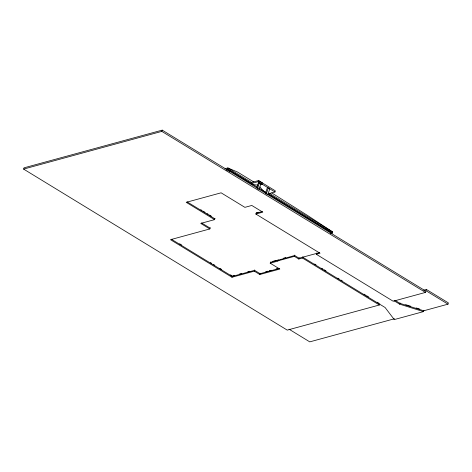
<?xml version="1.0" encoding="UTF-8"?>
<svg xmlns="http://www.w3.org/2000/svg" width="472" height="472" viewBox="0 0 472 472"><rect width="100%" height="100%" fill="white"/><g stroke="black" fill="none" stroke-linecap="round" stroke-linejoin="round"><path stroke-width="0.71" d="M379.759 303.744L379.346 305L287.253 330.123L23.6 169.088L24.013 167.837L162.226 130.13L425.88 291.165L425.467 292.416L393.17 301.23L316.275 254.26L316.683 253.01M23.6 169.088L161.813 131.387L162.226 130.13M226.07 169.466L227.48 169.082L227.852 167.943L237.51 172.02L253.7 181.903M228.253 171.041L228.631 169.631L226.501 170.215M270.609 261.936L270.196 263.193L279.808 269.064L259.795 274.521L254.302 271.164L231.988 277.253L170.469 239.682L209.81 228.95L210.223 227.693M229.699 171.926L230.141 170.569M209.81 228.95L200.748 223.409L214.571 219.639L214.984 218.388M262.638 183.077L258.497 180.552L251.588 182.44L251.21 183.573L227.48 169.082M256.697 187.968L258.302 183.095L259.948 182.841M257.376 189.054L259.435 182.788M258.957 189.591L260.969 183.46M231.988 277.253L232.401 276.002L234.49 275.43M316.275 254.26L320.028 253.234L255.877 214.052L256.29 212.801L258.361 212.235M265.476 193.361L267.305 187.797L267.836 187.655L268.291 187.939L266.279 194.063M267.842 194.665L269.665 189.107L269.193 188.487M271.754 192.93L307.378 215.35L332.583 231.911L332.205 233.044L267.984 193.88L274.969 191.98L275.341 190.841L258.497 180.552L258.125 181.69L251.139 183.596L253.47 184.782M254.302 271.164L254.715 269.913M259.795 274.521L260.208 273.264M270.196 263.193L277.973 261.069L278.108 259.647M277.695 260.904L294.386 256.349L294.799 255.092M294.386 256.349L298.782 259.034L299.195 257.777M298.782 259.034L302.452 258.031L302.865 256.78M423.891 310.358L423.478 311.614L399.648 304.174L400.055 302.924M426.428 289.489L426.015 290.746L447.987 304.163L448.4 302.912L426.428 289.489L423.62 290.256M225.038 168.71L227.852 167.943L251.588 182.44M260.296 184.747L262.22 184.222L261.04 183.502M256.148 213.22L262.373 211.521M255.877 214.052L262.786 212.17L251.8 205.462L244.891 207.344L221.097 192.812L186.222 202.329L214.571 219.639M330.642 233.38L332.034 233.003L327.751 230.188M330.807 233.428L332.205 233.044M283.672 258.131L285.761 257.559M272.727 261.358L276.262 260.397M270.468 262.355L294.664 255.511L299.053 258.196L319.597 252.597M239.375 274.096L241.463 273.524M247.741 271.813L249.835 271.247M265.73 271.76L267.801 271.193M269.182 270.822L271.247 270.255M276.079 268.94L278.15 268.373M279.394 268.415L260.072 273.683L254.579 270.332L232.259 276.415L171.371 239.227M394.533 318.748L309.774 341.87L289.059 329.214M447.987 304.163L423.75 310.777L399.92 303.337L394.964 300.31M423.478 311.614L394.256 319.585L385.093 307.502L302.729 257.193M258.302 183.095L259.435 183.213M253.169 184.629L258.007 185.112M405.666 304.67L410.569 306.204M416.18 307.951L419.685 309.048M227.516 169.165L228.796 169.702M259.854 182.782L258.078 181.702L274.969 191.98M269.058 193.113L332.583 231.911M228.702 169.684L257.547 187.307M258.798 188.068L265.807 192.352M268.185 193.803L327.633 230.112M161.813 131.387L425.467 292.416M394.026 300.741L399.648 304.174M314.741 264.031L315.992 264.798M321.621 268.232L322.872 268.999M324.122 269.76L325.993 270.904M337.875 278.161L339.126 278.923M340.996 280.073L342.247 280.834M364.13 294.198L365.381 294.965M366.632 295.726L368.508 296.87M377.258 302.216L378.509 302.983M302.452 258.031L379.346 305M200.806 209.727L202.04 210.482M203.273 211.238L205.125 212.365M206.972 213.492L208.205 214.247M209.438 215.002L211.285 216.129M187.113 201.868L214.848 218.807M201.627 222.943L210.087 228.112M179.667 243.794L181.555 244.944M210.429 262.579L211.686 263.346M213.568 264.497L214.825 265.264M219.846 268.332L221.728 269.482M230.513 274.851L231.77 275.618M261.606 189.744L266.161 192.694M260.025 186.936L262.686 190.44"/></g></svg>
